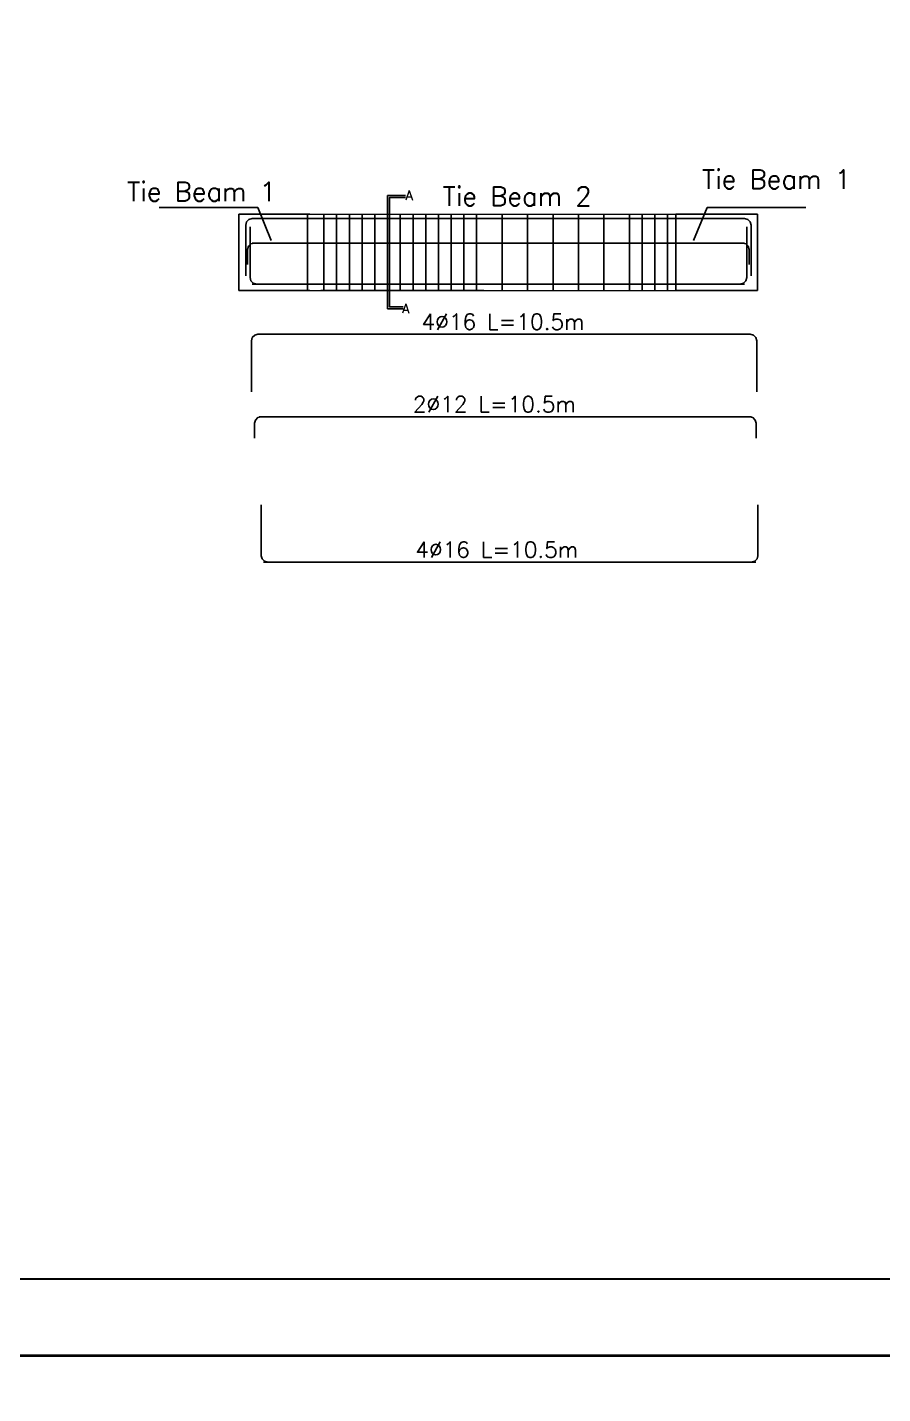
# Model space of a CAD drawing. Extents: x 166525 to 167198, y 178739 to 179747.
# Drawn here: x 167062.15 to 167075.58, y 179310.49 to 179331.94 of the extents above; entities that cross this region are included whole.
import ezdxf

# ---------------------------------------------------------------- set-up
doc = ezdxf.new("R2010")
doc.units = 0
doc.header["$MEASUREMENT"] = 0
doc.linetypes.add('VONLAYER', pattern=[0])
doc.layers.get('0').update_dxf_attribs({"linetype": 'CONTINUOUS'})
doc.layers.add('BEAM', color=6, linetype='CONTINUOUS', lineweight=13)
for name, color, linetype in [('BEAM-DIM', 4, 'CONTINUOUS'), ('COVER', 7, 'CONTINUOUS'), ('found', 6, 'CONTINUOUS'), ('MHATCH', 8, 'CONTINUOUS'), ('rebar call line', 8, 'CONTINUOUS'), ('REBARS', 2, 'CONTINUOUS'), ('Reinforcement', 10, 'CONTINUOUS'), ('TEXT', 7, 'CONTINUOUS')]:
    doc.layers.add(name, color=color, linetype=linetype)
doc.styles.add('ROMANS', font='romans.shx')

msp = doc.modelspace()

# ---------------------------------------------------------------- linework, layer by layer
at = {"color": 8, "linetype": 'Continuous'}
for p, q in [((167065.76446, 179329.11088), (167064.21472, 179329.11088)), ((167065.97605, 179328.59666), (167065.76446, 179329.11088)), ((167072.61224, 179328.59666), (167072.82382, 179329.11088)), ((167072.82382, 179329.11088), (167074.37357, 179329.11088))]:
    msp.add_line(p, q, dxfattribs=at)
at = {"color": 5}
for p, q in [((167066.58158, 179329.00913), (167065.46725, 179329.00913)), ((167065.46725, 179329.00913), (167065.46725, 179327.80913)), ((167066.54502, 179329.00913), (167065.46725, 179329.00913)), ((167065.46725, 179329.00913), (167065.46725, 179327.80913)), ((167066.54502, 179329.00913), (167066.54502, 179327.90961)), ((167072.33504, 179329.00913), (167073.61582, 179329.00913)), ((167072.33504, 179329.00913), (167072.33504, 179327.80913)), ((167073.61582, 179329.00913), (167073.61582, 179327.80913)), ((167065.46725, 179327.80913), (167066.58158, 179327.80913)), ((167065.46725, 179327.80913), (167066.54502, 179327.80913)), ((167066.54502, 179327.90961), (167066.54502, 179327.80913)), ((167073.61582, 179327.80913), (167072.33504, 179327.80913))]:
    msp.add_line(p, q, dxfattribs=at)
at = {"layer": 'BEAM'}
for p, q in [((167066.54502, 179329.00913), (167072.33504, 179329.00913)), ((167066.54502, 179327.80913), (167072.33504, 179327.80913))]:
    msp.add_line(p, q, dxfattribs=at)
at = {"layer": 'COVER', "flags": 128}
for points in [[(167045.20186, 179353.39795), (167105.12311, 179353.39795), (167105.12311, 179311.07545), (167045.20186, 179311.07545)], [(167043.74335, 179311.08886), (167103.6646, 179311.08886), (167103.6646, 179268.76636), (167043.74335, 179268.76636)]]:
    msp.add_lwpolyline(points, close=True, dxfattribs=at)
at = {"layer": 'found'}
for p, q in [((167069.31627, 179327.80913), (167066.75466, 179327.80913)), ((167072.33504, 179327.80913), (167072.40466, 179327.80913))]:
    msp.add_line(p, q, dxfattribs=at)
at = {"layer": 'MHATCH', "const_width": 0.03562, "flags": 128}
msp.add_lwpolyline([(167046.76936, 179352.1867), (167103.55561, 179352.1867), (167103.55561, 179312.2867), (167046.76936, 179312.2867)], close=True, dxfattribs=at)
at = {"layer": 'rebar call line'}
for points in [[(167068.08646, 179329.2982), (167067.80466, 179329.2982), (167067.80466, 179327.523), (167068.04867, 179327.523)], [(167068.08646, 179329.2682), (167067.83421, 179329.2682), (167067.83421, 179327.553), (167068.04867, 179327.553)]]:
    msp.add_lwpolyline(points, dxfattribs=at)
at = {"layer": 'REBARS'}
for points in [[(167073.41281, 179328.93914), (167065.679, 179328.93914), (167065.6282, 179328.92553), (167065.59101, 179328.88834), (167065.5774, 179328.83754), (167065.5774, 179328.03754)], [(167073.41281, 179327.90961), (167065.74616, 179327.90961), (167065.69536, 179327.92322), (167065.65817, 179327.96041), (167065.64456, 179328.01121), (167065.64456, 179328.81121)], [(167065.679, 179328.93914), (167073.41281, 179328.93914), (167073.46361, 179328.92553), (167073.5008, 179328.88834), (167073.51441, 179328.83754), (167073.51441, 179328.03754)], [(167065.679, 179327.90961), (167073.34565, 179327.90961), (167073.39645, 179327.92322), (167073.43364, 179327.96041), (167073.44725, 179328.01121), (167073.44725, 179328.81121)], [(167073.41281, 179328.55336), (167065.70778, 179328.55336), (167065.65698, 179328.53975), (167065.61979, 179328.50256), (167065.60618, 179328.45176), (167065.60618, 179328.21578)], [(167065.679, 179328.55336), (167073.38403, 179328.55336), (167073.43483, 179328.53975), (167073.47202, 179328.50256), (167073.48563, 179328.45176), (167073.48563, 179328.21578)], [(167073.50216, 179327.12103), (167065.76834, 179327.12103), (167065.71754, 179327.10742), (167065.68036, 179327.07023), (167065.66674, 179327.01943), (167065.66674, 179326.21943)], [(167065.76834, 179327.12103), (167073.50216, 179327.12103), (167073.55296, 179327.10742), (167073.59014, 179327.07023), (167073.60376, 179327.01943), (167073.60376, 179326.21943)], [(167073.52205, 179325.82611), (167065.81702, 179325.82611), (167065.76622, 179325.8125), (167065.72903, 179325.77531), (167065.71542, 179325.72451), (167065.71542, 179325.48853)], [(167065.78824, 179325.82611), (167073.49327, 179325.82611), (167073.54407, 179325.8125), (167073.58125, 179325.77531), (167073.59487, 179325.72451), (167073.59487, 179325.48853)], [(167073.58856, 179323.54265), (167065.92191, 179323.54265), (167065.87111, 179323.55626), (167065.83392, 179323.59345), (167065.82031, 179323.64425), (167065.82031, 179324.44425)], [(167065.85475, 179323.54265), (167073.5214, 179323.54265), (167073.5722, 179323.55626), (167073.60939, 179323.59345), (167073.623, 179323.64425), (167073.623, 179324.44425)]]:
    msp.add_lwpolyline(points, dxfattribs=at)
at = {"layer": 'Reinforcement', "linetype": 'VONLAYER'}
for p, q in [((167066.80466, 179327.80913), (167066.80466, 179329.00913)), ((167067.00466, 179327.80913), (167067.00466, 179329.00913)), ((167067.20466, 179327.80913), (167067.20466, 179329.00913)), ((167067.40466, 179327.80913), (167067.40466, 179329.00913)), ((167067.60466, 179327.80913), (167067.60466, 179329.00913)), ((167067.80466, 179327.80913), (167067.80466, 179329.00913)), ((167068.00466, 179327.80913), (167068.00466, 179329.00913)), ((167068.20466, 179327.80913), (167068.20466, 179329.00913)), ((167068.40466, 179327.80913), (167068.40466, 179329.00913)), ((167068.60466, 179327.80913), (167068.60466, 179329.00913)), ((167068.80466, 179327.80913), (167068.80466, 179329.00913)), ((167069.00466, 179327.80913), (167069.00466, 179329.00913)), ((167069.20466, 179327.80913), (167069.20466, 179329.00913)), ((167069.60466, 179327.80913), (167069.60466, 179329.00913)), ((167070.00466, 179327.80913), (167070.00466, 179329.00913)), ((167070.40466, 179327.80913), (167070.40466, 179329.00913)), ((167070.80466, 179327.80913), (167070.80466, 179329.00913)), ((167071.20466, 179327.80913), (167071.20466, 179329.00913)), ((167071.60466, 179327.80913), (167071.60466, 179329.00913)), ((167071.80466, 179327.80913), (167071.80466, 179329.00913)), ((167072.00466, 179327.80913), (167072.00466, 179329.00913)), ((167072.20466, 179327.80913), (167072.20466, 179329.00913))]:
    msp.add_line(p, q, dxfattribs=at)

# ---------------------------------------------------------------- texts
at = {"layer": 'BEAM-DIM', "style": 'ROMANS'}
for s, height, p in [('A', 0.15, (167068.08803, 179329.2274, 2612.33432)), ('A', 0.15, (167068.03245, 179327.45065, 3480.91864)), ('4%%C16 L=10.5m', 0.25, (167068.33909, 179327.19302)), ('2%%C12 L=10.5m', 0.25, (167068.20323, 179325.89809)), ('4%%C16 L=10.5m', 0.25, (167068.24106, 179323.61463))]:
    msp.add_text(s, height=height, dxfattribs=at).set_placement(p)
at = {"layer": 'TEXT', "style": 'ROMANS'}
for s, p in [('Tie Beam 1 ', (167072.74493, 179329.40621)), ('Tie Beam 1 ', (167063.7132, 179329.21212)), ('Tie Beam 2 ', (167068.67033, 179329.13807))]:
    msp.add_text(s, height=0.3, dxfattribs=at).set_placement(p)

doc.saveas('drawing.dxf')
